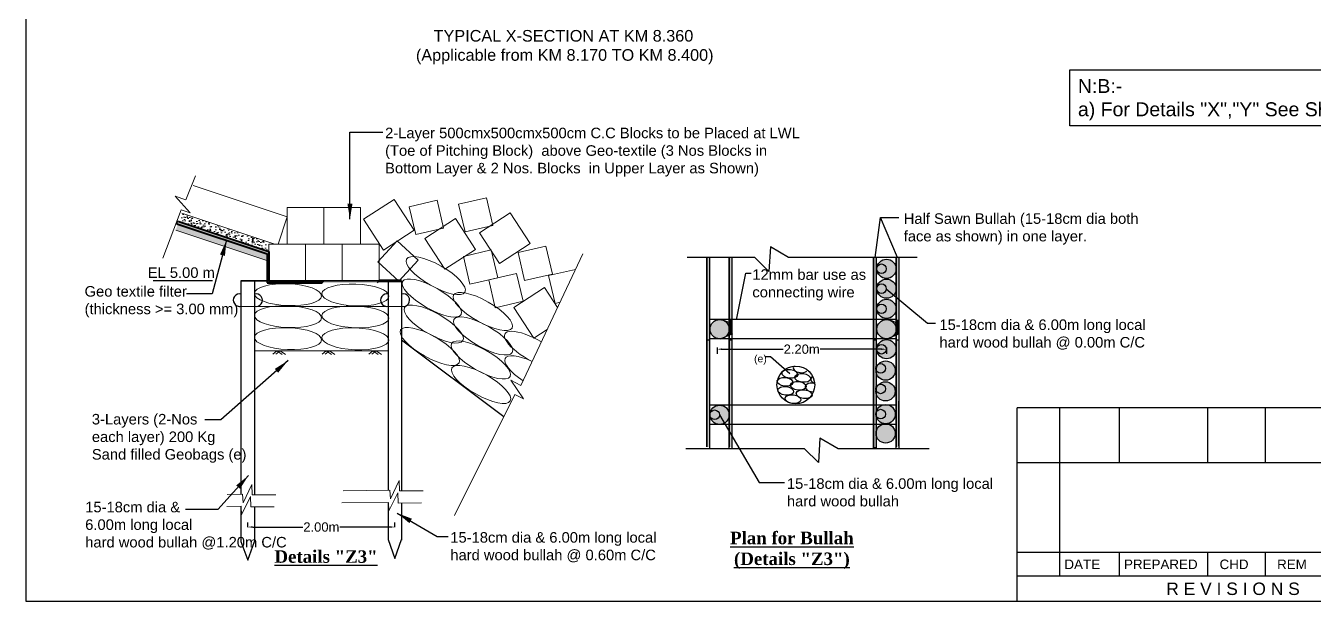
# Model space of a CAD drawing. Header units: inches. Extents: x 15 to 141071, y -30183 to 14738.
# Drawn here: x 70657 to 70760.9, y -8545.1 to -8498.6 of the extents above; entities that cross this region are included whole.
import ezdxf
from ezdxf.enums import TextEntityAlignment as Align

# ---------------------------------------------------------------- set-up
doc = ezdxf.new("R2010")
doc.units = ezdxf.units.IN
doc.header["$MEASUREMENT"] = 0
doc.header["$PDMODE"] = 3
doc.layers.add('LINE', color=7, linetype='Continuous')
doc.styles.add('dim', font='isocp.shx')
doc.styles.get("Standard").update_dxf_attribs({"font": 'arial.ttf'})
doc.styles.add('TIMES', font='ARIALN.TTF')
doc.dimstyles.new("Arshi's Style", dxfattribs={"dimtxt": 1.25, "dimasz": 1.25, "dimexe": 0.18, "dimexo": 2, "dimgap": 0.09, "dimtad": 0, "dimzin": 0, "dimdsep": 46, "dimtxsty": 'TIMES', "dimcen": 0.09, "dimadec": 4, "dimazin": 0, "dimtfac": 1, "dimtofl": 0, "dimtmove": 0, "dimatfit": 3, "dimfxl": 1, "dimtolj": 1, "dimtzin": 0, "dimarcsym": 0})
doc.dimstyles.get("Standard").update_dxf_attribs({"dimtxt": 0.18, "dimasz": 0.18, "dimexe": 0.18, "dimexo": 0.0625, "dimgap": 0.09, "dimtad": 0, "dimtih": 1, "dimtoh": 1, "dimdec": 4, "dimzin": 0, "dimdsep": 46, "dimtxsty": 'Standard', "dimcen": 0.09, "dimadec": 0, "dimazin": 0, "dimtfac": 1, "dimtdec": 4, "dimtofl": 0, "dimtmove": 0, "dimatfit": 3, "dimfxl": 1, "dimtolj": 1, "dimtzin": 0, "dimarcsym": 0})
doc.dimstyles.new('STANDARD$0', dxfattribs={"dimscale": 0, "dimtxt": 8, "dimasz": 8, "dimexe": 4, "dimexo": 0, "dimgap": 2, "dimtad": 1, "dimdec": 0, "dimzin": 0, "dimdsep": 46, "dimtxsty": 'dim', "dimblk": 'DOTSMALL', "dimcen": 1, "dimclrd": 6, "dimclre": 6, "dimclrt": 256, "dimadec": 0, "dimazin": 0, "dimtfac": 1, "dimtdec": 0, "dimtix": 1, "dimtofl": 0, "dimtmove": 1, "dimatfit": 3, "dimldrblk": 'DOTSMALL', "dimfxl": 6, "dimtolj": 1, "dimtzin": 0, "dimarcsym": 0})

# ---------------------------------------------------------------- blocks, each defined once
blk = doc.blocks.new('*D169')
at = {"color": 0, "lineweight": -2, "ltscale": 0.5, "transparency": 16777216}
for p, q in [((70712.74, -8524.58), (70712.74, -8525.09)), ((70713.14, -8524.73), (70718.06, -8524.73)), ((70725.98, -8524.73), (70721.06, -8524.73)), ((70726.39, -8524.58), (70726.39, -8525.09))]:
    blk.add_line(p, q, dxfattribs=at)
at = {"color": 0, "linetype": 'Continuous', "ltscale": 0.5, "transparency": 16777216}
for points in [[(70713.14, -8524.66), (70713.14, -8524.79), (70712.74, -8524.73)], [(70725.98, -8524.66), (70725.98, -8524.79), (70726.39, -8524.73)]]:
    blk.add_solid(points, dxfattribs=at)
at = {"layer": 'Defpoints', "color": 0, "linetype": 'Continuous', "ltscale": 0.5, "transparency": 16777216}
for p in [(70712.74, -8522.31), (70726.39, -8522.26), (70726.39, -8524.73)]:
    blk.add_point(p, dxfattribs=at)
at = {"color": 0, "linetype": 'Continuous', "lineweight": -3, "ltscale": 0.5, "transparency": 16777216, "insert": (70719.56, -8524.73), "char_height": 0.75, "attachment_point": 5}
blk.add_mtext('\\A1;2.20m', dxfattribs=at)
blk = doc.blocks.new('*D170')
at = {"color": 0, "lineweight": -2, "ltscale": 0.5, "transparency": 16777216}
for p, q in [((70674.87, -8539.08), (70674.87, -8538.71)), ((70686.75, -8539.08), (70686.75, -8538.71)), ((70675.28, -8539.08), (70679.31, -8539.08)), ((70686.34, -8539.08), (70682.31, -8539.08))]:
    blk.add_line(p, q, dxfattribs=at)
at = {"color": 0, "linetype": 'Continuous', "ltscale": 0.5, "transparency": 16777216}
for points in [[(70675.28, -8539.01), (70675.28, -8539.14), (70674.87, -8539.08)], [(70686.34, -8539.01), (70686.34, -8539.14), (70686.75, -8539.08)]]:
    blk.add_solid(points, dxfattribs=at)
at = {"layer": 'Defpoints', "color": 0, "linetype": 'Continuous', "ltscale": 0.5, "transparency": 16777216}
for p in [(70674.87, -8539.08), (70674.87, -8539.08), (70686.75, -8539.08)]:
    blk.add_point(p, dxfattribs=at)
at = {"color": 0, "linetype": 'Continuous', "lineweight": -3, "ltscale": 0.5, "transparency": 16777216, "insert": (70680.81, -8539.08), "char_height": 0.75, "attachment_point": 5}
blk.add_mtext('\\A1;2.00m', dxfattribs=at)

msp = doc.modelspace()

# ---------------------------------------------------------------- hatches: boundary and pattern name
at = {"linetype": 'Continuous', "lineweight": 20, "ltscale": 0.5}
h = msp.add_hatch(dxfattribs=at)
h.set_pattern_fill('AR-CONC', scale=0.099, angle=143.13003592, style=0)
h.set_pattern_definition([(193.130036, (89555.50045, -7770.43225), (-0.530794745, 0.475752855), [0.07425, -0.81675]), (138.130036, (89555.50045, -7770.43225), (-0.336911858, -0.67815407), [0.0594, -0.6534]), (243.5814804, (89555.4562, -7770.3926), (-0.867706596, -0.202401212), [0.06310279, -0.69413069]), (189.314236, (89555.38165, -7770.59065), (-0.746935794, 0.765033487), [0.111375, -1.225125]), (239.7656714, (89555.3194, -7770.5269), (-1.31887896, -0.216311207), [0.09465424, -1.04119662]), (134.3142, (89555.3817, -7770.5906), (-1.31887896, -0.216311207), [0.0891, -0.9801]), (164.130036, (89555.33215, -7770.49165), (-0.233593983, 0.673437221), [0.07425, -0.81675]), (109.130036, (89555.33215, -7770.49165), (-0.623445368, -0.429788806), [0.0594, -0.6534]), (214.5814807, (89555.3127, -7770.4355), (-0.857039345, 0.243648413), [0.063102788, -0.69413069]), (180.6300359, (89555.50045, -7770.43225), (-0.207369852, -0.2564287377), [0, -0.64548, 0, -0.6633, 0, -0.655875]), (150.630036, (89555.50045, -7770.43225), (-0.4426318115, -0.156110257), [0, -0.37818, 0, -0.63063, 0, -0.249975]), (110.6300359, (89555.67707, -7770.5647), (-0.4093893873, 0.3349544602), [0, -0.2475, 0, -0.7722, 0, -1.02465]), (100.630036, (89555.75627, -7770.6241), (-0.521345496, 0.267130043), [0, -0.32175, 0, -0.51282, 0, -0.72765])])
h.paths.add_polyline_path([(70669.539866, -8513.778071), (70669.320329, -8514.402593), (70676.518771, -8516.802083), (70676.483161, -8516.552812), (70676.429346, -8516.176105), (70676.64239, -8516.145671)])
at = {"linetype": 'Continuous', "lineweight": 9, "ltscale": 0.5}
h = msp.add_hatch(dxfattribs=at)
h.set_pattern_fill('AR-SAND', scale=0.003677, angle=143.13003592, style=0)
h.set_pattern_definition([(180.63004, (70637.63476, -8483.44248), (-0.1032614, -0.14748646), [0, -0.14195275, 0, -0.15876294, 0, -0.1517587]), (150.63004, (70637.63476, -8483.44248), (-0.2903597, -0.1116801), [0, -0.07657977, 0, -0.12794425, 0, -0.04902973]), (110.63004, (70637.72665, -8483.5114), (-0.23298063, 0.17407537), [0, -0.046695, 0, -0.16810194, 0, -0.21946642]), (100.63004, (70637.72665, -8483.5114), (-0.2737732, 0.1028728), [0, -0.0233475, 0, -0.11020016, 0, -0.12607646])])
h.paths.add_polyline_path([(70669.2842, -8514.500719), (70669.06469, -8515.125167), (70676.581698, -8517.630846), (70676.477057, -8516.898347)])
h = msp.add_hatch(color=256)
h.dxf.hatch_style = 1
h.paths.add_polyline_path([(70669.308605, -8514.431295), (70669.181704, -8514.386686), (70669.162434, -8514.603932), (70676.43285, -8517.027404), (70676.432275, -8517.581038), (70676.578215, -8517.629685), (70676.579021, -8516.854767)])
edge = h.paths.add_edge_path()
edge.add_ellipse((70679.183032, -8519.989519), major_axis=(-2.386221, 0.090798), ratio=0.3250536672, start_angle=238.57783583, end_angle=314.77557449, ccw=False)
edge.add_line((70680.45225, -8519.374956), (70685.400521, -8519.389436))
edge.add_line((70685.400521, -8519.389436), (70685.458959, -8519.189776))
edge.add_line((70685.458959, -8519.189776), (70676.57658, -8519.202318))
edge.add_line((70676.57658, -8519.202318), (70676.578215, -8517.630068))
edge.add_line((70676.578215, -8517.630068), (70676.432274, -8517.581422))
edge.add_line((70676.432274, -8517.581422), (70676.430411, -8519.374956))
edge.add_line((70676.430411, -8519.374956), (70677.523292, -8519.374956))
edge = h.paths.add_edge_path(flags=17)
edge.add_ellipse((70679.183032, -8519.989519), major_axis=(-2.386221, 0.090798), ratio=0.3250536672, start_angle=238.57783583, end_angle=314.77557449)
edge.add_line((70677.523292, -8519.374956), (70680.45225, -8519.374956))
at = {"linetype": 'Continuous', "lineweight": -3, "ltscale": 0.5}
h = msp.add_hatch(color=0, dxfattribs=at)
edge = h.paths.add_edge_path()
edge.add_line((70712.149698, -8517.327268), (70711.908538, -8517.327268))
edge.add_line((70711.908538, -8517.327268), (70711.908538, -8517.389536))
edge.add_ellipse((70711.346712, -8517.591129), major_axis=(-0.003767, 1.038981), ratio=0.5517154712, start_angle=258.17355263, end_angle=281.07334862, ccw=False)
edge.add_line((70711.908538, -8517.802031), (70711.908538, -8523.658615))
edge.add_ellipse((70711.350319, -8523.890236), major_axis=(-0.003767, 1.038981), ratio=0.5517154712, start_angle=265.21591211, end_angle=282.76657801, ccw=False)
edge.add_line((70711.921859, -8523.974817), (70712.149698, -8523.974817))
edge.add_line((70712.149698, -8523.974817), (70712.149698, -8517.327268))
h = msp.add_hatch(color=0, dxfattribs=at)
edge = h.paths.add_edge_path()
edge.add_ellipse((70714.518636, -8519.689122), major_axis=(-0.003767, 1.038981), ratio=0.5517154712, start_angle=76.05005604, end_angle=103.19684521, ccw=False)
edge.add_line((70713.961412, -8519.440668), (70713.961412, -8517.688641))
edge.add_ellipse((70714.531865, -8517.591129), major_axis=(-0.003767, 1.038981), ratio=0.5517154712, start_angle=83.97617241, end_angle=95.27072884, ccw=False)
edge.add_line((70713.961412, -8517.484163), (70713.961412, -8517.327268))
edge.add_line((70713.961412, -8517.327268), (70713.720252, -8517.327268))
edge.add_line((70713.720252, -8517.327268), (70713.720252, -8522.331457))
edge.add_line((70713.720252, -8522.331457), (70713.961412, -8522.331452))
edge.add_line((70713.961412, -8522.331452), (70713.961412, -8522.032685))
edge.add_ellipse((70714.518446, -8521.792042), major_axis=(-0.003767, 1.038981), ratio=0.5517154712, start_angle=75.96942412, end_angle=103.27747713, ccw=False)
edge.add_line((70713.961412, -8521.542168), (70713.961412, -8519.928343))
h = msp.add_hatch(color=0, dxfattribs=at)
edge = h.paths.add_edge_path()
edge.add_line((70725.609252, -8517.327268), (70725.368092, -8517.327268))
edge.add_line((70725.368092, -8517.327268), (70725.368092, -8517.389536))
edge.add_ellipse((70724.806265, -8517.591129), major_axis=(-0.003767, 1.038981), ratio=0.5517154712, start_angle=258.17355263, end_angle=281.07334862, ccw=False)
edge.add_line((70725.368092, -8517.802031), (70725.368092, -8523.658615))
edge.add_ellipse((70724.809873, -8523.890236), major_axis=(-0.003767, 1.038981), ratio=0.5517154712, start_angle=265.21591211, end_angle=282.76657801, ccw=False)
edge.add_line((70725.381412, -8523.974817), (70725.609252, -8523.974817))
edge.add_line((70725.609252, -8523.974817), (70725.609252, -8517.327268))
for points in [[(70727.179806, -8518.241088, -1), (70725.624606, -8518.241088, -1)], [(70727.179806, -8519.843588, -1), (70725.624606, -8519.843588, -1)], [(70727.179806, -8521.469485, -1), (70725.624606, -8521.469485, -1)], [(70713.720253, -8523.109072, -1), (70712.165053, -8523.109072, -1)], [(70713.961412, -8522.331452), (70713.720252, -8522.331457), (70713.720252, -8523.108019, -0.0006769575), (70713.720252, -8523.110125), (70713.720252, -8523.580615), (70713.961412, -8523.47796)], [(70727.179806, -8523.109072, -1), (70725.624606, -8523.109072, -1)], [(70727.420966, -8522.331452), (70727.179805, -8522.331457), (70727.179805, -8523.108019, -0.0006769575), (70727.179805, -8523.110125), (70727.179805, -8523.580615), (70727.420966, -8523.47796)], [(70727.179806, -8524.726903, -1), (70725.624606, -8524.726903, -1)], [(70727.111658, -8526.454481, -1), (70725.556458, -8526.454481, -1)], [(70727.099127, -8528.129094, -1), (70725.543927, -8528.129094, -1)], [(70713.720252, -8530.020703, -1), (70712.165052, -8530.020703, -1)], [(70727.111658, -8529.967095, -1), (70725.556458, -8529.967095, -1)], [(70727.111658, -8531.523601, -1), (70725.556458, -8531.523601, -1)], [(70725.368092, -8532.7554), (70725.609252, -8532.7554), (70725.609252, -8532.612328), (70725.368092, -8532.612328)]]:
    msp.add_hatch(color=0, dxfattribs=at).paths.add_polyline_path(points)
h = msp.add_hatch(color=0, dxfattribs=at)
edge = h.paths.add_edge_path()
edge.add_ellipse((70727.97819, -8519.689122), major_axis=(-0.003767, 1.038981), ratio=0.5517154712, start_angle=76.05005604, end_angle=103.19684521, ccw=False)
edge.add_line((70727.420966, -8519.440668), (70727.420966, -8517.688641))
edge.add_ellipse((70727.991418, -8517.591129), major_axis=(-0.003767, 1.038981), ratio=0.5517154712, start_angle=83.97617241, end_angle=95.27072884, ccw=False)
edge.add_line((70727.420966, -8517.484163), (70727.420966, -8517.327268))
edge.add_line((70727.420966, -8517.327268), (70727.179805, -8517.327268))
edge.add_line((70727.179805, -8517.327268), (70727.179805, -8522.331457))
edge.add_line((70727.179805, -8522.331457), (70727.420966, -8522.331452))
edge.add_line((70727.420966, -8522.331452), (70727.420966, -8522.032685))
edge.add_ellipse((70727.978, -8521.792042), major_axis=(-0.003767, 1.038981), ratio=0.5517154712, start_angle=75.96942412, end_angle=103.27747713, ccw=False)
edge.add_line((70727.420966, -8521.542168), (70727.420966, -8519.928343))
h = msp.add_hatch(color=0, dxfattribs=at)
h.paths.add_polyline_path([(70711.908538, -8527.428328), (70712.149698, -8527.428328), (70712.149698, -8529.156328), (70711.908538, -8529.156328)])
h.paths.add_polyline_path([(70711.908538, -8525.700328), (70712.149698, -8525.700328), (70712.149698, -8527.428328), (70711.908538, -8527.428328)])
h.paths.add_polyline_path([(70711.908538, -8529.156328), (70712.149698, -8529.156328), (70712.149698, -8530.884328), (70711.908538, -8530.884328)])
h.paths.add_polyline_path([(70711.908538, -8530.884328), (70712.149698, -8530.884328), (70712.149698, -8532.612328), (70711.908538, -8532.612328)])
h.paths.add_polyline_path([(70711.908538, -8523.972328), (70712.149698, -8523.972328), (70712.149698, -8525.700328), (70711.908538, -8525.700328)])
h = msp.add_hatch(color=0, dxfattribs=at)
h.paths.add_polyline_path([(70713.720252, -8527.428328), (70713.961412, -8527.428328), (70713.961412, -8529.156328), (70713.720252, -8529.156328)])
h.paths.add_polyline_path([(70713.720252, -8525.700328), (70713.961412, -8525.700328), (70713.961412, -8527.428328), (70713.720252, -8527.428328)])
h.paths.add_polyline_path([(70713.720252, -8529.156328), (70713.961412, -8529.156328), (70713.961412, -8530.884328), (70713.720252, -8530.884328)])
h.paths.add_polyline_path([(70713.720252, -8530.884328), (70713.961412, -8530.884328), (70713.961412, -8532.612328), (70713.720252, -8532.612328)])
h.paths.add_polyline_path([(70713.720252, -8523.972328), (70713.961412, -8523.972328), (70713.961412, -8525.700328), (70713.720252, -8525.700328)])
h = msp.add_hatch(color=0, dxfattribs=at)
h.paths.add_polyline_path([(70725.368092, -8527.428328), (70725.609252, -8527.428328), (70725.609252, -8529.156328), (70725.368092, -8529.156328)])
h.paths.add_polyline_path([(70725.368092, -8525.700328), (70725.609252, -8525.700328), (70725.609252, -8527.428328), (70725.368092, -8527.428328)])
h.paths.add_polyline_path([(70725.368092, -8529.156328), (70725.609252, -8529.156328), (70725.609252, -8530.884328), (70725.368092, -8530.884328)])
h.paths.add_polyline_path([(70725.368092, -8530.884328), (70725.609252, -8530.884328), (70725.609252, -8532.612328), (70725.368092, -8532.612328)])
h.paths.add_polyline_path([(70725.368092, -8523.972328), (70725.609252, -8523.972328), (70725.609252, -8525.700328), (70725.368092, -8525.700328)])
h = msp.add_hatch(color=0, dxfattribs=at)
h.paths.add_polyline_path([(70727.179805, -8527.428328), (70727.420966, -8527.428328), (70727.420966, -8529.156328), (70727.179805, -8529.156328)])
h.paths.add_polyline_path([(70727.179805, -8525.700328), (70727.420966, -8525.700328), (70727.420966, -8527.428328), (70727.179805, -8527.428328)])
h.paths.add_polyline_path([(70727.179805, -8529.156328), (70727.420966, -8529.156328), (70727.420966, -8530.884328), (70727.179805, -8530.884328)])
h.paths.add_polyline_path([(70727.179805, -8530.884328), (70727.420966, -8530.884328), (70727.420966, -8532.612328), (70727.179805, -8532.612328)])
h.paths.add_polyline_path([(70727.179805, -8523.972328), (70727.420966, -8523.972328), (70727.420966, -8525.700328), (70727.179805, -8525.700328)])

# ---------------------------------------------------------------- linework, layer by layer
at = {"color": 0, "linetype": 'Continuous', "lineweight": 20, "ltscale": 0.5}
for p, q in [((70678.059534, -8514.050522), (70670.47213, -8511.521387)), ((70677.060422, -8516.239664), (70669.552644, -8513.737071)), ((70677.329821, -8516.239664), (70678.059534, -8514.050522)), ((70676.579021, -8517.630337), (70669.064566, -8515.125519)), ((70676.579021, -8516.854767), (70669.308605, -8514.431295)), ((70676.579021, -8516.854767), (70676.576582, -8519.200691))]:
    msp.add_line(p, q, dxfattribs=at)
at = {"color": 0, "linetype": 'Continuous', "lineweight": 40, "ltscale": 0.5}
for p, q in [((70669.162434, -8514.603932), (70676.43285, -8517.027404)), ((70669.308605, -8514.431295), (70676.579021, -8516.854767)), ((70676.43285, -8517.027404), (70676.430411, -8519.374956)), ((70676.579021, -8516.854767), (70676.576582, -8519.202318)), ((70676.576582, -8519.202318), (70681.019529, -8519.202318)), ((70676.430411, -8519.374956), (70680.873358, -8519.374956))]:
    msp.add_line(p, q, dxfattribs=at)
at = {"color": 0, "linetype": 'Continuous', "lineweight": -3, "ltscale": 0.5}
for p, q in [((70711.908538, -8517.327268), (70711.908538, -8532.612328)), ((70711.908538, -8532.612328), (70711.908538, -8517.327268)), ((70711.908538, -8517.327268), (70711.908538, -8532.612328)), ((70711.908538, -8532.612328), (70711.908538, -8517.327268)), ((70712.149698, -8532.612328), (70712.149698, -8517.327268)), ((70712.149698, -8532.612328), (70712.149698, -8517.327268)), ((70713.720252, -8517.327268), (70713.720252, -8532.612328)), ((70713.720252, -8532.612328), (70713.720252, -8517.327268)), ((70713.961412, -8532.612328), (70713.961412, -8517.327268)), ((70725.368092, -8517.327268), (70725.368092, -8532.612328)), ((70725.368092, -8532.612328), (70725.368092, -8517.327268)), ((70725.368092, -8517.327268), (70725.368092, -8532.612328)), ((70725.368092, -8532.612328), (70725.368092, -8517.327268)), ((70725.609252, -8532.612328), (70725.609252, -8517.327268)), ((70725.609252, -8532.612328), (70725.609252, -8517.327268)), ((70727.179805, -8517.327268), (70727.179805, -8532.612328)), ((70727.179805, -8532.612328), (70727.179805, -8517.327268)), ((70727.420966, -8532.612328), (70727.420966, -8517.327268)), ((70672.016706, -8519.20647), (70667.244015, -8519.20647)), ((70674.328515, -8519.20647), (70675.408515, -8519.20647)), ((70674.328515, -8519.20647), (70674.328515, -8536.427084)), ((70685.471882, -8519.20647), (70674.328515, -8519.20647)), ((70674.328515, -8519.20647), (70687.288515, -8519.20647)), ((70675.408515, -8519.20647), (70675.408515, -8536.479178)), ((70686.208515, -8519.20647), (70687.288515, -8519.20647)), ((70686.208515, -8519.20647), (70686.208515, -8536.10923)), ((70687.288515, -8519.20647), (70687.288515, -8536.161272)), ((70674.209804, -8521.272728), (70687.288515, -8521.252324)), ((70727.179805, -8522.331472), (70712.144553, -8522.331472)), ((70687.288515, -8523.971036), (70695.541087, -8530.155687)), ((70711.908538, -8523.974817), (70712.149698, -8523.974817)), ((70727.179805, -8523.901792), (70712.124168, -8523.901792)), ((70713.720252, -8523.971155), (70713.961412, -8523.971155)), ((70725.368092, -8523.974817), (70725.609252, -8523.974817)), ((70727.179805, -8523.971155), (70727.420966, -8523.971155)), ((70727.179805, -8529.243103), (70712.144553, -8529.243103)), ((70713.923445, -8528.925558), (70713.923445, -8532.524425)), ((70727.382999, -8528.925558), (70727.382999, -8532.524425)), ((70727.179805, -8530.813423), (70712.124167, -8530.813423)), ((70712.149698, -8532.7554), (70712.149698, -8532.612328)), ((70713.720252, -8532.7554), (70713.720252, -8532.612328)), ((70713.961412, -8532.7554), (70713.961412, -8532.612328)), ((70725.368092, -8532.7554), (70725.368092, -8532.612328)), ((70725.368092, -8532.7554), (70725.368092, -8532.612328)), ((70725.609252, -8532.7554), (70725.609252, -8532.612328)), ((70727.179805, -8532.7554), (70727.179805, -8532.612328)), ((70727.420966, -8532.7554), (70727.420966, -8532.612328)), ((70674.328515, -8537.4023), (70674.328515, -8540.281898)), ((70675.408515, -8537.455455), (70675.408515, -8540.281898)), ((70686.208515, -8537.084446), (70686.208515, -8540.138401)), ((70687.288515, -8537.137549), (70687.288515, -8540.138401)), ((70686.208515, -8540.091522), (70686.748515, -8541.610592)), ((70686.748515, -8541.610592), (70687.288515, -8540.091522)), ((70674.328515, -8540.235019), (70674.868515, -8541.75409)), ((70674.868515, -8541.75409), (70675.408515, -8540.235019))]:
    msp.add_line(p, q, dxfattribs=at)
for p, q in [((70676.579021, -8519.200687), (70685.439204, -8519.186045)), ((70680.873358, -8519.374956), (70681.021095, -8519.200691)), ((70685.343035, -8519.385335), (70685.471882, -8519.20647))]:
    msp.add_line(p, q)
at = {"color": 0, "linetype": 'Continuous', "lineweight": 60, "ltscale": 0.5}
msp.add_line((70685.471882, -8519.20647), (70687.288515, -8519.20647), dxfattribs=at)
at = {"linetype": 'ByBlock', "lineweight": 20, "ltscale": 0.5}
msp.add_line((70675.408515, -8524.871513), (70686.208515, -8524.871513), dxfattribs=at)
msp.add_lwpolyline([(70656.965213, -8545.064022), (70815.637325, -8545.064022), (70815.637325, -8432.860172), (70656.965213, -8432.860172), (70656.965213, -8545.064022)])
at = {"color": 0, "linetype": 'Continuous', "lineweight": -3, "ltscale": 0.5}
msp.add_lwpolyline([(70741.205173, -8502.183013), (70775.274917, -8502.183013), (70775.274917, -8506.692081), (70741.205173, -8506.692081)], close=True, dxfattribs=at)
msp.add_lwpolyline([(70669.308605, -8514.431295), (70669.181704, -8514.386686), (70669.162434, -8514.603932), (70676.43285, -8517.027404), (70676.432275, -8517.581038), (70676.578215, -8517.629685), (70676.579021, -8516.854767)], close=True)
for points in [[(70728.889529, -8517.327268), (70718.505869, -8517.327268), (70717.03634, -8516.475372), (70716.923304, -8518.450802), (70715.792898, -8517.327268), (70710.313191, -8517.327268)], [(70713.128237, -8522.331213), (70713.924438, -8522.653163)], [(70726.58779, -8522.331213), (70727.383991, -8522.653163)], [(70713.001857, -8523.886413), (70714.000267, -8523.461421)], [(70726.46141, -8523.886413), (70727.459821, -8523.461421)], [(70729.841367, -8532.7554), (70722.496824, -8532.7554), (70721.027295, -8531.903504), (70720.914259, -8533.878934), (70719.783852, -8532.7554), (70710.213314, -8532.7554)]]:
    msp.add_lwpolyline(points, dxfattribs=at)
at = {"linetype": 'ByBlock', "lineweight": 20, "ltscale": 0.5}
for points in [[(70676.890878, -8525.115127), (70677.224181, -8524.871513), (70677.656246, -8525.164476)], [(70677.14745, -8525.115127), (70677.480753, -8524.871513), (70677.912818, -8525.164476)], [(70680.86762, -8525.115127), (70681.200923, -8524.871513), (70681.632988, -8525.164476)], [(70681.124191, -8525.115127), (70681.457494, -8524.871513), (70681.889559, -8525.164476)], [(70684.637475, -8525.115127), (70684.970778, -8524.871513), (70685.402843, -8525.164476)], [(70684.894046, -8525.115127), (70685.227349, -8524.871513), (70685.659414, -8525.164476)]]:
    msp.add_lwpolyline(points, dxfattribs=at)
at = {"color": 0, "linetype": 'Continuous', "lineweight": -3, "ltscale": 0.5}
for centre, radius in [((70725.998052, -8518.240712), 0.3888), ((70726.402206, -8518.241088), 0.7776), ((70726.402206, -8519.843588), 0.7776), ((70725.998052, -8519.843213), 0.3888), ((70725.998052, -8521.46911), 0.3888), ((70726.402206, -8521.469485), 0.7776), ((70712.942653, -8523.109072), 0.7776), ((70726.402206, -8523.109072), 0.7776), ((70725.998052, -8524.726528), 0.3888), ((70726.402206, -8524.726903), 0.7776), ((70719.089594, -8527.61159), 1.522534), ((70725.929904, -8526.278736), 0.3888), ((70726.334058, -8526.454481), 0.7776), ((70725.929904, -8527.928433), 0.3888), ((70726.321527, -8528.129094), 0.7776), ((70712.538498, -8530.020328), 0.3888), ((70712.942652, -8530.020703), 0.7776), ((70725.929904, -8529.96672), 0.3888), ((70726.334058, -8529.967095), 0.7776), ((70726.334058, -8531.523601), 0.7776)]:
    msp.add_circle(centre, radius, dxfattribs=at)
for centre, start, end in [((70674.207488, -8520.770856), 74.82841692, 283.69207692), ((70675.550181, -8520.770856), 253.60409939, 105.17158308), ((70686.087488, -8520.770856), 74.82841692, 283.69207692), ((70687.430181, -8520.770856), 253.60409939, 105.17158308)]:
    msp.add_arc(centre, 0.501877, start, end, dxfattribs=at)
for centre in [(70718.607181, -8526.717709), (70718.221372, -8527.36498), (70719.289283, -8527.67674), (70719.638223, -8527.047477), (70718.273404, -8528.092324), (70718.857199, -8528.751674), (70719.759269, -8528.358037)]:
    msp.add_ellipse(centre, major_axis=(-0.635515, 0.07578), ratio=0.5517154712, dxfattribs=at)
for centre, major_axis, start_param, end_param in [((70719.458325, -8526.297748), (-0.577741, 0.068891), 5.7379459459, 8.9811896726), ((70720.472945, -8527.818715), (-0.635515, 0.07578), 4.5665359305, 7.9680993428), ((70720.925647, -8527.201768), (-0.635515, 0.07578), 5.6226789431, 7.3950729152)]:
    msp.add_ellipse(centre, major_axis=major_axis, ratio=0.5517154712, start_param=start_param, end_param=end_param, dxfattribs=at)
at = {"layer": 'LINE', "color": 7, "lineweight": 20, "ltscale": 0.5}
for p, q in [((70676.579021, -8517.629954), (70669.06469, -8515.125167)), ((70676.579021, -8516.979602), (70676.579021, -8519.011824)), ((70676.579021, -8519.200691), (70684.549475, -8519.20065))]:
    msp.add_line(p, q, dxfattribs=at)
at = {"layer": 'LINE', "lineweight": -2, "ltscale": 0.5}
for p, q in [((70771.764381, -8529.464006), (70736.950396, -8529.464006)), ((70736.950396, -8545.064022), (70736.950396, -8529.464006)), ((70740.368435, -8529.464006), (70740.368435, -8543.052798)), ((70745.178701, -8529.464006), (70745.178701, -8533.907457)), ((70752.306564, -8529.464006), (70752.306564, -8533.907457)), ((70756.950096, -8529.464006), (70756.950096, -8533.907457)), ((70771.764381, -8533.907457), (70736.950396, -8533.907457)), ((70771.764381, -8541.120772), (70736.950396, -8541.120772)), ((70745.178701, -8541.120772), (70745.178701, -8543.052798)), ((70752.306564, -8541.120772), (70752.306564, -8543.052798)), ((70756.950096, -8541.120772), (70756.950096, -8543.052798)), ((70771.764381, -8543.052798), (70736.950396, -8543.052798)), ((70736.950396, -8545.064022), (70815.637325, -8545.064022))]:
    msp.add_line(p, q, dxfattribs=at)
at = {"layer": 'LINE', "color": 7, "lineweight": 20, "ltscale": 0.5}
for points in [[(70670.645466, -8510.727286), (70669.88137, -8512.681511), (70669.007606, -8512.370949), (70670.231008, -8513.714739), (70669.504625, -8513.468064), (70668.016324, -8517.380675)], [(70701.904888, -8517.037079), (70696.912044, -8527.652175), (70696.090981, -8527.221166), (70697.112048, -8528.724465), (70696.427851, -8528.377543), (70691.553614, -8538.151388)], [(70677.128895, -8536.471653), (70675.240448, -8536.479913), (70675.210751, -8535.645858), (70674.491749, -8537.114888), (70674.457436, -8536.42533), (70673.207151, -8536.442348)], [(70689.014457, -8536.153723), (70687.126011, -8536.161983), (70687.096313, -8535.327928), (70686.377312, -8536.796958), (70686.342998, -8536.1074), (70682.575843, -8536.158678)], [(70677.014018, -8537.448432), (70675.125571, -8537.456692), (70675.095874, -8536.622638), (70674.376872, -8538.091668), (70674.342559, -8537.402109), (70673.183769, -8537.417882)], [(70688.89958, -8537.130502), (70687.011133, -8537.138762), (70686.981436, -8536.304708), (70686.262434, -8537.773738), (70686.228121, -8537.084179), (70682.460965, -8537.135457)]]:
    msp.add_lwpolyline(points, dxfattribs=at)
at = {"layer": 'LINE', "color": 0, "linetype": 'ByBlock', "lineweight": 20, "ltscale": 0.5}
for points in [[(70685.816138, -8516.732525), (70688.300922, -8515.12208), (70686.690478, -8512.637296), (70684.205694, -8514.247741), (70685.816138, -8516.732525)], [(70688.420403, -8515.471682), (70690.663938, -8514.951624), (70690.143879, -8512.708089), (70687.900345, -8513.228148), (70688.420403, -8515.471682)], [(70692.407152, -8515.264907), (70694.650686, -8514.744848), (70694.130628, -8512.501314), (70691.887093, -8513.021372), (70692.407152, -8515.264907)], [(70678.059534, -8516.244562), (70681.020562, -8516.244562), (70681.020562, -8513.283535), (70678.059534, -8513.283535), (70678.059534, -8516.244562)], [(70681.020562, -8516.244562), (70683.981589, -8516.244562), (70683.981589, -8513.283535), (70681.020562, -8513.283535), (70681.020562, -8516.244562)], [(70695.175504, -8517.816866), (70697.660288, -8516.206422), (70696.049844, -8513.721638), (70693.56506, -8515.332082), (70695.175504, -8517.816866)], [(70690.764021, -8518.280779), (70693.248805, -8516.670335), (70691.638361, -8514.185551), (70689.153577, -8515.795995), (70690.764021, -8518.280779)], [(70687.050556, -8519.246689), (70688.610849, -8517.552761), (70686.91692, -8515.992468), (70685.356627, -8517.686396), (70687.050556, -8519.246689)], [(70676.579021, -8519.200691), (70679.540048, -8519.200691), (70679.540048, -8516.239664), (70676.579021, -8516.239664), (70676.579021, -8519.200691)], [(70679.540581, -8519.200691), (70682.501608, -8519.200691), (70682.501608, -8516.239664), (70679.540581, -8516.239664), (70679.540581, -8519.200691)], [(70682.501608, -8519.200691), (70685.462636, -8519.200691), (70685.462636, -8516.239664), (70682.501608, -8516.239664), (70682.501608, -8519.200691)], [(70692.798743, -8519.477414), (70695.042278, -8518.957356), (70694.522219, -8516.713821), (70692.278685, -8517.23388), (70692.798743, -8519.477414)], [(70697.206216, -8519.180793), (70699.449751, -8518.660735), (70698.929692, -8516.4172), (70696.686158, -8516.937259), (70697.206216, -8519.180793)], [(70694.836796, -8521.379376), (70697.08033, -8520.859318), (70696.560271, -8518.615784), (70694.316737, -8519.135842), (70694.836796, -8521.379376)], [(70701.315985, -8518.289123), (70699.147832, -8518.791708), (70699.66789, -8521.035242)], [(70699.871043, -8521.361159), (70698.820915, -8519.740898), (70696.336131, -8521.351342), (70697.946575, -8523.836126)], [(70699.66789, -8521.035242), (70700.067958, -8520.942505)], [(70697.946575, -8523.836126), (70699.040375, -8523.12721)]]:
    msp.add_lwpolyline(points, dxfattribs=at)
at = {"layer": 'LINE', "color": 7, "lineweight": 20, "ltscale": 0.5}
for centre, major_axis in [((70690.038434, -8518.789212), (-2.354341, 1.333061)), ((70689.723373, -8520.596117), (-2.354341, 1.333061)), ((70678.122458, -8520.332544), (-2.703589, 0.102874)), ((70683.558276, -8520.35), (-2.703589, 0.102874)), ((70693.838832, -8521.684487), (-2.354341, 1.333061)), ((70678.122458, -8522.102739), (-2.703589, 0.102874)), ((70683.558276, -8522.120195), (-2.703589, 0.102874)), ((70689.876243, -8522.699743), (-2.354341, 1.333061)), ((70693.856803, -8523.659795), (-2.354341, 1.333061)), ((70678.122458, -8523.872933), (-2.703589, 0.102874)), ((70683.558276, -8523.89039), (-2.703589, 0.102874)), ((70689.561182, -8524.506649), (-2.354341, 1.333061)), ((70693.676641, -8525.595019), (-2.354341, 1.333061)), ((70693.694612, -8527.570327), (-2.354341, 1.333061))]:
    msp.add_ellipse(centre, major_axis=major_axis, ratio=0.3250536672, dxfattribs=at)
for centre, start_param, end_param in [((70697.975481, -8524.815813), 4.646110536, 7.9694635384), ((70697.993451, -8526.791121), 4.9657928843, 7.6497811901)]:
    msp.add_ellipse(centre, major_axis=(-2.354341, 1.333061), ratio=0.3250536672, start_param=start_param, end_param=end_param, dxfattribs=at)

# ---------------------------------------------------------------- texts
at = {"color": 0, "linetype": 'ByBlock', "char_height": 0.93713992, "attachment_point": 1}
for s, insert in [('TYPICAL X-SECTION AT KM 8.360', (70689.866785, -8498.970089)), ('(Applicable from KM 8.170 TO KM 8.400)', (70688.441206, -8500.516369))]:
    msp.add_mtext(s, dxfattribs=dict(at, insert=insert))
at = {"color": 0, "linetype": 'Continuous', "lineweight": -3, "ltscale": 0.5, "attachment_point": 1}
for s, insert, char_height, width in [('2-Layer 500cmx500cmx500cm C.C Blocks to be Placed at LWL (Toe of Pitching Block)  above Geo-textile (3 Nos Blocks in Bottom Layer & 2 Nos. Blocks  in Upper Layer as Shown)', (70685.954437, -8506.854797), 0.85, 34.33077584), ('Half Sawn Bullah (15-18cm dia both \\Pface as shown) in one layer.', (70727.794507, -8513.761356), 0.85, 26.32773935), ('EL 5.00 m ', (70666.804572, -8518.122401), 0.85, 26.32773935), ('12mm bar use as \\Pconnecting wire', (70715.582827, -8518.278071), 0.85, 26.32773935), ('Geo textile filter \\P(thickness >= 3.00 mm) ', (70661.710606, -8519.633605), 0.85, 26.32773935), ('15-18cm dia & 6.00m long local\\Phard wood bullah @ 0.00m C/C ', (70730.675003, -8522.326195), 0.85, 26.32773935), ('(e)', (70715.720184, -8525.189061), 0.6013672, 1.63079646), ('3-Layers (2-Nos\\Peach layer) 200 Kg \\PSand filled Geobags (e) ', (70662.296633, -8529.950127), 0.85, 26.32773935), ('15-18cm dia & 6.00m long local\\Phard wood bullah ', (70718.370992, -8535.14511), 0.85, 26.32773935), ('15-18cm dia & \\P6.00m long local\\Phard wood bullah @1.20m C/C', (70661.761553, -8537.040794), 0.85, 26.32773935), ('15-18cm dia & 6.00m long local\\Phard wood bullah @ 0.60m C/C ', (70691.215963, -8539.488086), 0.85, 26.32773935)]:
    msp.add_mtext(s, dxfattribs=dict(at, insert=insert, char_height=char_height, width=width))
at = {"layer": 'LINE', "lineweight": -2, "ltscale": 0.5}
for s, p in [('DATE', (70740.754841, -8542.47319)), ('PREPARED', (70745.565106, -8542.47319)), ('CHD', (70753.272577, -8542.47319)), ('REM', (70757.916109, -8542.47319))]:
    msp.add_text(s, height=0.7728104, dxfattribs=at).set_placement(p)
msp.add_text('R E V I S I O N S', height=1.00561229, dxfattribs=at).set_placement((70754.357388, -8544.561216), align=Align.CENTER)
at = {"layer": 'LINE', "color": 0, "linetype": 'ByBlock', "lineweight": 30, "ltscale": 0.5, "insert": (70741.846021, -8502.92853), "char_height": 1.125, "attachment_point": 1}
msp.add_mtext('{\\f@Arial Unicode MS|b0|i0|c0|p34;N:B:-\\Pa) For Details "X","Y" See Sheet No. 12 of 12}', dxfattribs=at)
at = {"layer": 'LINE', "color": 7, "char_height": 1.00718607, "width": 80.3798772, "attachment_point": 2, "style": 'TIMES'}
for s, insert in [('{\\fTimes New Roman|b1|i0|c0|p18;\\LPlan for Bullah\\P(Details "Z3")}', (70718.768508, -8539.454917)), ('{\\fTimes New Roman|b1|i0|c0|p18;\\LDetails "Z3"}', (70681.186806, -8540.955882))]:
    msp.add_mtext(s, dxfattribs=dict(at, insert=insert))

# ---------------------------------------------------------------- dimensions: what is measured, and where the dimension line sits
at = {"color": 0, "linetype": 'Continuous', "lineweight": -3, "ltscale": 0.5}
for base, p1, p2, text, picture, middle in [((70726.386852, -8524.726528), (70712.735773, -8522.313261), (70726.386852, -8522.263437), '2.20m', '*D169', (70719.561313, -8524.726528)), ((70674.868515, -8539.075413), (70686.748515, -8539.075413), (70674.868515, -8539.075413), '2.00m', '*D170', (70680.808515, -8539.075413))]:
    dim = msp.add_linear_dim(base=base, p1=p1, p2=p2, text=text, dimstyle='STANDARD$0', override={"dimscale": 1, "dimtxt": 0.75, "dimasz": 0.4075, "dimexe": 0.364, "dimexo": 0.219, "dimgap": 0.09, "dimtad": 0, "dimdec": 2, "dimpost": 'm', "dimtxsty": 'Standard', "dimcen": 0.09, "dimclrd": 0, "dimclre": 0, "dimclrt": 0, "dimtdec": 2, "dimtix": 0, "dimtmove": 0, "dimfxl": 0.15, "dimfxlon": 1}, dxfattribs=at)
    dim.commit()
    dim.dimension.update_dxf_attribs({"geometry": picture, "text_midpoint": middle})

# ---------------------------------------------------------------- leaders
for points in [[(70683.120218, -8514.230625), (70683.112523, -8507.210194), (70685.781296, -8507.210194)], [(70673.159133, -8515.936166), (70671.990902, -8520.268177), (70669.932261, -8520.268177)], [(70678.122458, -8525.646885), (70672.71237, -8530.424724), (70671.405525, -8530.424724)], [(70674.932491, -8534.920762), (70672.470899, -8537.659132), (70669.857209, -8537.659132)]]:
    msp.add_leader(points, dimstyle="Arshi's Style", override={"dimgap": 0.09, "dimtad": 0})
for points in [[(70725.477107, -8517.327268), (70725.913921, -8514.098573), (70727.407049, -8514.092241)], [(70727.292463, -8517.327268), (70725.913921, -8514.098573), (70726.660485, -8514.095407)], [(70714.315674, -8522.367638), (70715.06556, -8518.581521), (70715.482069, -8518.581521)], [(70726.386852, -8519.843213), (70729.699637, -8522.615486), (70730.364908, -8522.614217)], [(70718.607181, -8526.717709), (70717.039755, -8525.353641), (70716.60368, -8525.346681)], [(70712.927298, -8530.020328), (70716.119688, -8535.488245), (70718.178416, -8535.484317)]]:
    msp.add_leader(points, dimstyle='Standard', override={"dimtxt": 0.75, "dimdec": 2, "dimlfac": 1, "dimpost": 'm', "dimtdec": 2, "dimfxl": 0.15, "dimfxlon": 1}, dxfattribs=at)
msp.add_leader([(70686.935157, -8537.954112), (70690.156075, -8539.829752), (70691.054479, -8539.829752)], dimstyle="Arshi's Style")

doc.saveas('drawing.dxf')
